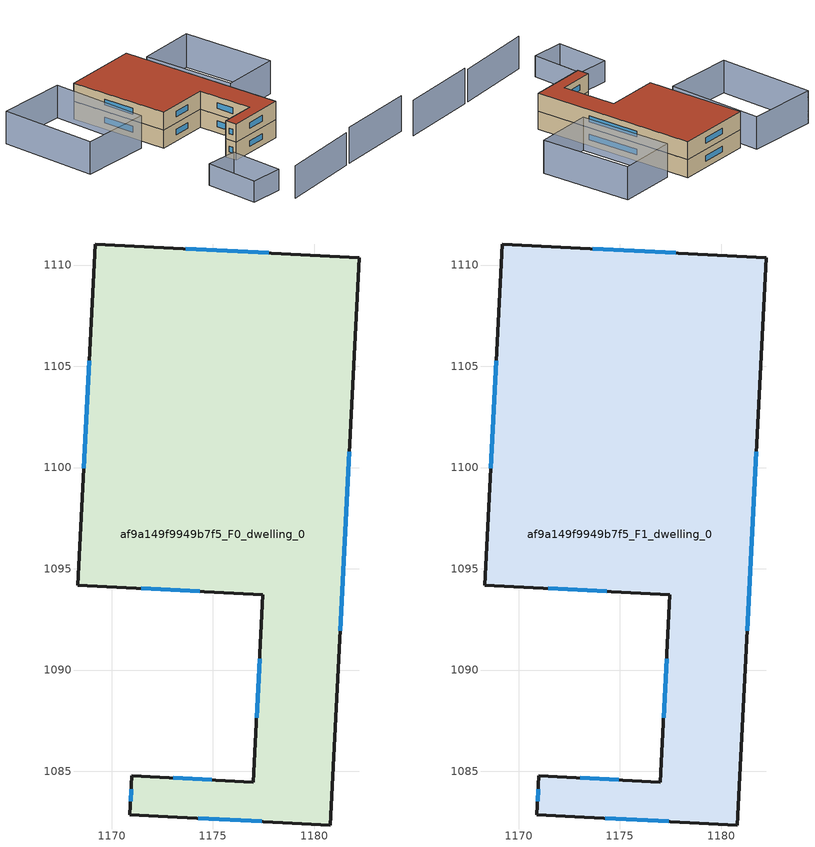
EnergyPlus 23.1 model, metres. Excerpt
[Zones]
af9a149f9949b7f5_F0_dwelling_0
 floor ground (EU_floor_Construction): 1182.22,1110.37 1180.79,1082.35 1170.9,1082.86 1171,1084.78 1176.99,1084.47 1177.47,1093.73 1168.33,1094.2 1169.19,1111.04 z0
 wall outside (EU_wall_Construction): 1180.79,1082.35 1182.22,1110.37 1169.19,1111.04 1168.33,1094.2 1177.47,1093.73 1176.99,1084.47 1171,1084.78 1170.9,1082.86 1180.79,1082.35 z0:3
 window (EU_Window_Construction): 1181.28,1091.94 1181.73,1100.78 / 1174.29,1082.68 1177.41,1082.52 / 1170.97,1084.12 1170.93,1083.51 / 1174.94,1084.58 1173.05,1084.67 / 1177.3,1090.56 1177.15,1087.64 / 1171.46,1094.04 1174.34,1093.89 / 1168.89,1105.27 1168.62,1099.96 / 1177.76,1110.6 1173.65,1110.81 z1.03:1.97
af9a149f9949b7f5_F1_dwelling_0
 floor to af9a149f9949b7f5_F0_dwelling_0 (EU_floor_Construction): 1182.22,1110.37 1180.79,1082.35 1170.9,1082.86 1171,1084.78 1176.99,1084.47 1177.47,1093.73 1168.33,1094.2 1169.19,1111.04 z3
 wall outside (EU_wall_Construction): 1180.79,1082.35 1182.22,1110.37 1169.19,1111.04 1168.33,1094.2 1177.47,1093.73 1176.99,1084.47 1171,1084.78 1170.9,1082.86 1180.79,1082.35 z3:6
 window (EU_Window_Construction): 1181.28,1091.94 1181.73,1100.78 / 1174.29,1082.68 1177.41,1082.52 / 1170.97,1084.12 1170.93,1083.51 / 1174.94,1084.58 1173.05,1084.67 / 1177.3,1090.56 1177.15,1087.64 / 1171.46,1094.04 1174.34,1093.89 / 1168.89,1105.27 1168.62,1099.96 / 1177.76,1110.6 1173.65,1110.81 z4.03:4.97
 roof outside (EU_roof_Construction): 1180.79,1082.35 1182.22,1110.37 1169.19,1111.04 1168.33,1094.2 1177.47,1093.73 1176.99,1084.47 1171,1084.78 1170.9,1082.86 z6
shading: 1164.87,1068.08 1178.72,1068.18 / 1166.44,1097.01 1154.66,1098.31 / 1154.66,1098.31 1156.46,1114.71 / 1156.46,1114.71 1168.24,1113.42 / 1168.24,1113.42 1166.44,1097.01 z0:5.4; 1179.63,1068.26 1193.13,1068.02 z0:5.9; 1160.36,1072.47 1161.51,1081.4 / 1161.51,1081.4 1167.01,1080.69 / 1167.01,1080.69 1165.87,1071.76 / 1165.87,1071.76 1160.36,1072.47 z0:3.5; 1193.67,1107.25 1193.01,1091.63 / 1193.01,1091.63 1183.12,1092.04 / 1183.12,1092.04 1183.77,1107.66 / 1183.77,1107.66 1193.67,1107.25 z0:5.5
[Building]
EU S2 Campaign: North Axis=0; Terrain=City; Solar Distribution=FullExterior
[Site:Location]
Cape.Town.Intl.AP: Latitude=-33.965; Longitude=18.602; Time Zone=2; Elevation=46
[SizingPeriod:WeatherFileDays]
AnnualSizingPeriod: Begin Month=1; Begin Day of Month=1; End Month=12; End Day of Month=31; Day of Week for Start Day=Monday; Use Weather File Daylight Saving Period=No; Use Weather File Rain and Snow Indicators=No
[MATERIAL]
EU_InternalMass_Material: Roughness=MediumRough; Thickness=0.1; Conductivity=1; Density=1800; Specific Heat=900; Thermal Absorptance=0.9; Solar Absorptance=0.7; Visible Absorptance=0.7
[MATERIAL:NOMASS] Roughness=MediumRough; Thermal Absorptance=0.9; Solar Absorptance=0.7; Visible Absorptance=0.7
Name | Thermal Resistance
EU_wall_NoMass | 0.493876
EU_roof_NoMass | 0.449382
EU_floor_NoMass | 1.25
[WINDOWMATERIAL:SIMPLEGLAZINGSYSTEM]
EU_Window_SimpleGlazing: UFactor=4.4; Solar Heat Gain Coefficient=0.85; Visible Transmittance=0.85
[CONSTRUCTION]
EU_wall_Construction: EU_wall_NoMass
EU_roof_Construction: EU_roof_NoMass
EU_floor_Construction: EU_floor_NoMass
EU_Window_Construction: EU_Window_SimpleGlazing
EU_InternalMass_Construction: EU_InternalMass_Material
[ZONE] Type=1; Multiplier=1; Ceiling Height=autocalculate; Volume=826.029; Floor Area=autocalculate; Part of Total Floor Area=Yes
af9a149f9949b7f5_F0_dwelling_0; af9a149f9949b7f5_F1_dwelling_0
[INTERNALMASS] Construction=EU_InternalMass_Construction; Surface Area=275.343
Name | Zone or ZoneList
af9a149f9949b7f5_F0_dwelling_0_EU_InternalMass | af9a149f9949b7f5_F0_dwelling_0
af9a149f9949b7f5_F1_dwelling_0_EU_InternalMass | af9a149f9949b7f5_F1_dwelling_0
[OTHEREQUIPMENT] Fuel Type=Electricity; Design Level Calculation Method=Watts/Area; Power per Zone Floor Area=1; Fraction Latent=0; Fraction Radiant=0; Fraction Lost=0; Carbon Dioxide Generation Rate=0; EndUse Subcategory=EU_Step8_InternalGains
Name | Zone or ZoneList or Space or SpaceList | Schedule
EU_Step8_InternalGain_af9a149f9949b7f5_F0_dwelling_0_f000 | af9a149f9949b7f5_F0_dwelling_0 | EU_Step8_GainSchedule_af9a149f9949b7f5_F0_dwelling_0_f000
EU_Step8_InternalGain_af9a149f9949b7f5_F1_dwelling_0_f000 | af9a149f9949b7f5_F1_dwelling_0 | EU_Step8_GainSchedule_af9a149f9949b7f5_F1_dwelling_0_f000
[ZONEVENTILATION:DESIGNFLOWRATE] Schedule=EU_AlwaysOn; Design Flow Rate Calculation Method=AirChanges/Hour; Air Changes per Hour=0.64; Ventilation Type=Natural; Fan Pressure Rise=0; Fan Total Efficiency=1; Constant Term Coefficient=1; Temperature Term Coefficient=0; Velocity Term Coefficient=0; Velocity Squared Term Coefficient=0; Minimum Indoor Temperature=-100; Maximum Indoor Temperature=100; Delta Temperature=-100; Minimum Outdoor Temperature=-100; Maximum Outdoor Temperature=100; Maximum Wind Speed=40
Name | Zone or ZoneList or Space or SpaceList
EU_ConstantAir_af9a149f9949b7f5_F0_dwelling_0 | af9a149f9949b7f5_F0_dwelling_0
EU_ConstantAir_af9a149f9949b7f5_F1_dwelling_0 | af9a149f9949b7f5_F1_dwelling_0
[HVACTEMPLATE:THERMOSTAT] Constant Heating Setpoint=20; Constant Cooling Setpoint=50
EU_HeatOnly_af9a149f9949b7f5_F0_dwelling_0; EU_HeatOnly_af9a149f9949b7f5_F1_dwelling_0
[HVACTEMPLATE:ZONE:IDEALLOADSAIRSYSTEM] System Availability Schedule=EU_AlwaysOn; Maximum Heating Supply Air Temperature=50; Minimum Cooling Supply Air Temperature=13; Maximum Heating Supply Air Humidity Ratio=0.0156; Minimum Cooling Supply Air Humidity Ratio=0.0077; Heating Limit=NoLimit; Cooling Limit=NoLimit; Heating Availability Schedule=EU_AlwaysOn; Cooling Availability Schedule=EU_CoolingOff; Dehumidification Control Type=ConstantSensibleHeatRatio; Cooling Sensible Heat Ratio=0.7; Dehumidification Setpoint=60; Humidification Control Type=None; Humidification Setpoint=30; Outdoor Air Method=None; Outdoor Air Flow Rate per Person=0.00944; Outdoor Air Flow Rate per Zone Floor Area=0; Outdoor Air Flow Rate per Zone=0; Demand Controlled Ventilation Type=None; Outdoor Air Economizer Type=NoEconomizer; Heat Recovery Type=None; Sensible Heat Recovery Effectiveness=0.7; Latent Heat Recovery Effectiveness=0.65
Name | Template Thermostat
af9a149f9949b7f5_F0_dwelling_0 | EU_HeatOnly_af9a149f9949b7f5_F0_dwelling_0
af9a149f9949b7f5_F1_dwelling_0 | EU_HeatOnly_af9a149f9949b7f5_F1_dwelling_0
[SIZING:ZONE] Zone Cooling Design Supply Air Temperature Input Method=SupplyAirTemperature; Zone Cooling Design Supply Air Temperature=13; Zone Heating Design Supply Air Temperature Input Method=SupplyAirTemperature; Zone Heating Design Supply Air Temperature=50; Zone Cooling Design Supply Air Humidity Ratio=0.008; Zone Heating Design Supply Air Humidity Ratio=0.008; Cooling Design Air Flow Method=DesignDay; Cooling Design Air Flow Rate=0; Cooling Minimum Air Flow per Zone Floor Area=0.000762; Cooling Minimum Air Flow=0; Cooling Minimum Air Flow Fraction=0.2; Heating Design Air Flow Method=DesignDay; Heating Design Air Flow Rate=0; Heating Maximum Air Flow per Zone Floor Area=0.002032; Heating Maximum Air Flow=0.141576; Heating Maximum Air Flow Fraction=0.3; Account for Dedicated Outdoor Air System=No; Dedicated Outdoor Air System Control Strategy=NeutralSupplyAir; Dedicated Outdoor Air Low Setpoint Temperature for Design=autosize; Dedicated Outdoor Air High Setpoint Temperature for Design=autosize; Zone Load Sizing Method=Sensible Load Only No Latent Load; Zone Latent Cooling Design Supply Air Humidity Ratio Input Method=HumidityRatioDifference; Zone Cooling Design Supply Air Humidity Ratio Difference=0.005; Zone Latent Heating Design Supply Air Humidity Ratio Input Method=HumidityRatioDifference; Zone Humidification Design Supply Air Humidity Ratio Difference=0.005
af9a149f9949b7f5_F0_dwelling_0; af9a149f9949b7f5_F1_dwelling_0
[SCHEDULE:CONSTANT]
Name | Hourly Value
EU_AlwaysOn | 1
EU_CoolingOff | 0
[SCHEDULE:FILE] Column Number=1; Rows to Skip at Top=0; Number of Hours of Data=8760; Column Separator=Comma; Interpolate to Timestep=No; Minutes per Item=60; Adjust Schedule for Daylight Savings=Yes
Name | File
EU_Step8_GainSchedule_af9a149f9949b7f5_F0_dwelling_0_f000 | ../../schedules/af9a149f9949b7f5/af9a149f9949b7f5_F0_dwelling_0_f000_gain.csv
EU_Step8_GainSchedule_af9a149f9949b7f5_F1_dwelling_0_f000 | ../../schedules/af9a149f9949b7f5/af9a149f9949b7f5_F1_dwelling_0_f000_gain.csv
